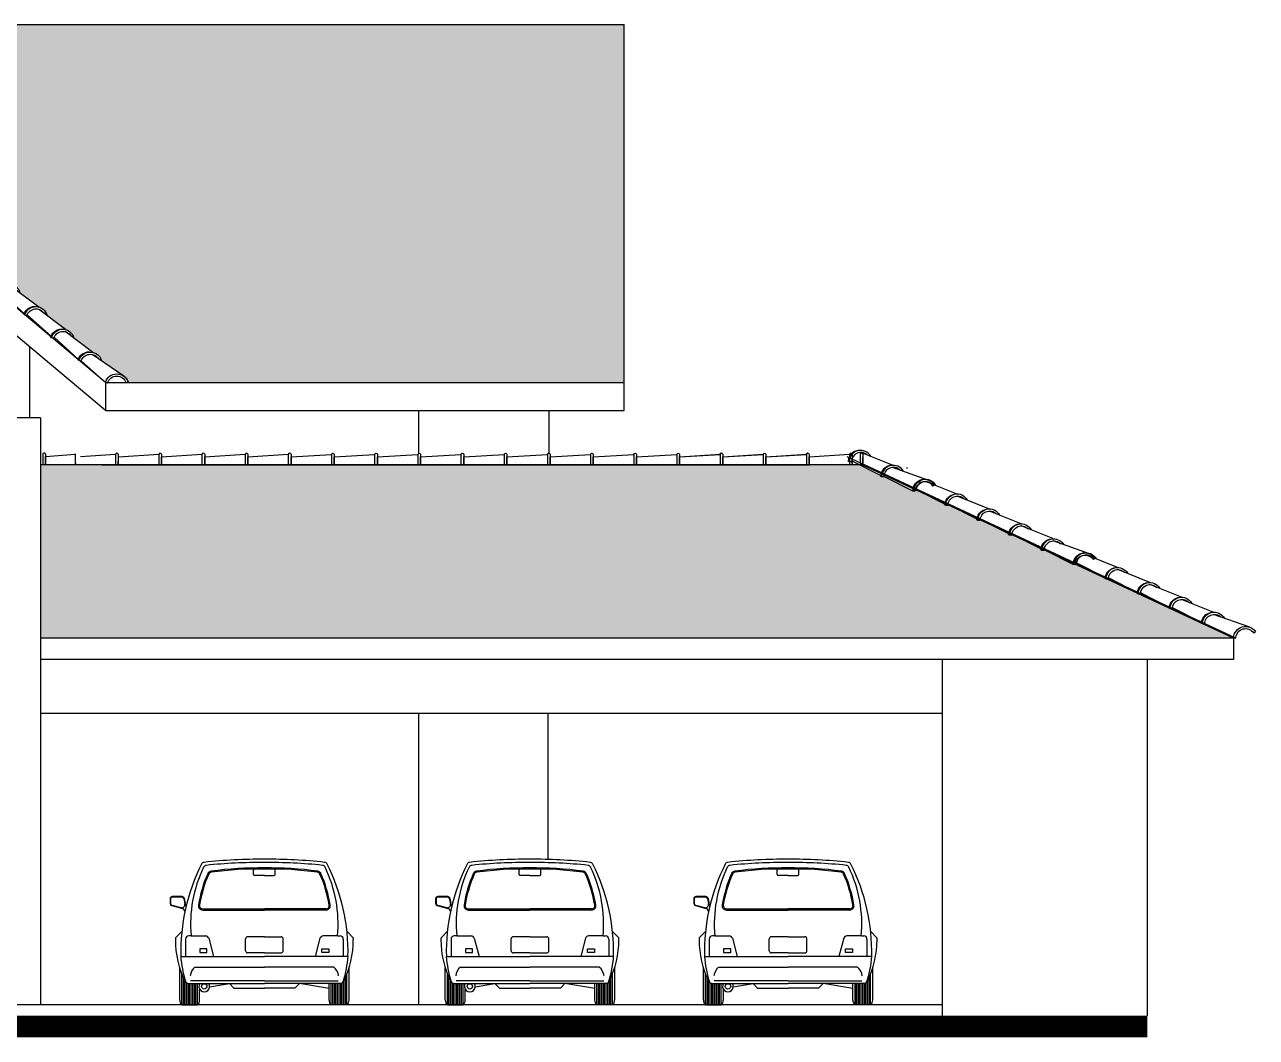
# Model space of a CAD drawing. Header units: millimetres. Extents: x 128 to 761, y 122 to 191.
# Drawn here: x 225.47 to 236.89, y 178.92 to 188.31 of the extents above; entities that cross this region are included whole.
import ezdxf

# ---------------------------------------------------------------- set-up
doc = ezdxf.new("R2010")
doc.units = ezdxf.units.MM
doc.layers.add('ALVENARIA', color=7, linetype='Continuous')
doc.layers.add('CAIXILHOS', color=7, linetype='Continuous')

# ---------------------------------------------------------------- blocks, each defined once
blk = doc.blocks.new('CUMEEIRA')
at = {"layer": 'ALVENARIA', "color": 4, "ltscale": 0.5}
for p, q in [((-0.142, 0.13), (-0.131, 0.113)), ((0, 0), (0.018, -0.008)), ((0.018, -0.008), (0.32, 0.002)), ((0.35, -0.003), (0.652, 0.007)), ((0.68, -0.003), (0.976, 0.007)), ((1.003, -0.003), (1.305, 0.007)), ((1.334, -0.003), (1.629, 0.007)), ((0.318, -0.003), (0.337, -0.011)), ((0.648, -0.003), (0.667, -0.011)), ((0.973, -0.003), (0.991, -0.011)), ((1.302, -0.003), (1.32, -0.011)), ((1.626, -0.003), (1.645, -0.011))]:
    blk.add_line(p, q, dxfattribs=at)
at = {"layer": 'ALVENARIA', "color": 3, "ltscale": 0.5}
for p, q in [((-0.076, 0.146), (0.28, 0.112)), ((0.292, 0.13), (0.607, 0.113)), ((0.616, 0.13), (0.931, 0.113)), ((0.94, 0.13), (1.26, 0.113)), ((1.269, 0.13), (1.584, 0.113)), ((0.337, -0.011), (0.348, -0.01)), ((0.667, -0.011), (0.678, -0.01)), ((0.991, -0.011), (1.003, -0.01)), ((1.32, -0.011), (1.331, -0.01)), ((1.645, -0.011), (1.656, -0.01))]:
    blk.add_line(p, q, dxfattribs=at)
at = {"layer": 'ALVENARIA', "color": 4, "ltscale": 0.5}
for centre, radius, start, end in [((-0.083, 0.036), 0.111, 336.6256, 121.8525), ((0.235, 0.033), 0.0907, 336.6256, 109.2265), ((0.568, 0.034), 0.088, 335.4621, 109.848), ((0.893, 0.034), 0.088, 335.4621, 109.848), ((1.222, 0.034), 0.088, 335.4621, 109.848), ((1.546, 0.034), 0.088, 335.4621, 109.848)]:
    blk.add_arc(centre, radius, start, end, dxfattribs=at)
at = {"layer": 'ALVENARIA', "color": 5, "ltscale": 0.5}
blk.add_arc((-0.083, 0.036), 0.0907, 336.6256, 121.8525, dxfattribs=at)
at = {"layer": 'ALVENARIA', "color": 3, "ltscale": 0.5}
for centre, radius, start, end in [((0.238, 0.034), 0.109, 335.7889, 125.8354), ((0.243, 0.029), 0.112, 339.9611, 74.5368), ((0.571, 0.035), 0.106, 334.5638, 127.6865), ((0.575, 0.029), 0.11, 339.5176, 72.6649), ((0.896, 0.035), 0.106, 334.5638, 127.6865), ((0.9, 0.029), 0.11, 339.5176, 72.6649), ((1.225, 0.035), 0.106, 334.5638, 127.6865), ((1.228, 0.029), 0.11, 339.5176, 72.6649), ((1.549, 0.035), 0.106, 334.5638, 127.6865), ((1.553, 0.029), 0.11, 339.5176, 72.6649)]:
    blk.add_arc(centre, radius, start, end, dxfattribs=at)
blk = doc.blocks.new('CARRINHO')
at = {"color": 7}
for p, q in [((70.398, 58.838), (70.398, 58.878)), ((70.498, 58.828), (70.408, 58.828)), ((70.498, 58.828), (70.588, 58.828)), ((70.598, 58.838), (70.598, 58.878)), ((69.624, 58.612), (69.624, 58.568)), ((69.629, 58.612), (69.629, 58.568)), ((69.639, 58.549), (69.749, 58.518)), ((69.64, 58.553), (69.724, 58.53)), ((69.737, 58.632), (69.644, 58.632)), ((69.737, 58.627), (69.644, 58.627)), ((69.751, 58.615), (69.761, 58.565)), ((69.756, 58.616), (69.771, 58.541)), ((69.749, 58.518), (69.761, 58.492)), ((69.927, 58.518), (70.498, 58.518)), ((69.927, 58.508), (70.498, 58.508)), ((71.069, 58.518), (70.498, 58.518)), ((71.069, 58.508), (70.498, 58.508)), ((69.732, 58.308), (69.674, 58.251)), ((69.767, 58.238), (69.767, 58.078)), ((69.819, 58.268), (69.797, 58.268)), ((69.819, 58.268), (69.863, 58.268)), ((69.863, 58.268), (69.953, 58.268)), ((69.982, 58.246), (70.026, 58.078)), ((70.323, 58.13), (70.323, 58.24)), ((70.498, 58.26), (70.343, 58.26)), ((70.498, 58.26), (70.653, 58.26)), ((70.673, 58.13), (70.673, 58.24)), ((71.013, 58.246), (70.969, 58.078)), ((71.133, 58.268), (71.042, 58.268)), ((71.177, 58.268), (71.133, 58.268)), ((71.177, 58.268), (71.199, 58.268)), ((71.229, 58.238), (71.229, 58.078)), ((71.264, 58.308), (71.321, 58.251)), ((69.9, 58.147), (69.9, 58.115)), ((69.966, 58.147), (69.9, 58.147)), ((69.9, 58.115), (69.966, 58.115)), ((69.966, 58.115), (69.966, 58.147)), ((70.498, 58.11), (70.343, 58.11)), ((70.498, 58.11), (70.653, 58.11)), ((71.03, 58.147), (71.095, 58.147)), ((71.03, 58.115), (71.03, 58.147)), ((71.095, 58.115), (71.03, 58.115)), ((71.095, 58.147), (71.095, 58.115)), ((69.723, 58.078), (70.498, 58.078)), ((69.855, 57.978), (70.498, 57.978)), ((71.273, 58.078), (70.498, 58.078)), ((71.141, 57.978), (70.498, 57.978)), ((69.713, 57.673), (69.713, 57.972)), ((69.733, 57.628), (69.733, 57.915)), ((69.747, 57.628), (69.747, 57.88)), ((71.248, 57.628), (71.248, 57.88)), ((71.263, 57.628), (71.263, 57.915)), ((71.283, 57.673), (71.283, 57.972)), ((69.762, 57.628), (69.762, 57.849)), ((69.776, 57.628), (69.776, 57.832)), ((69.791, 57.828), (70.498, 57.828)), ((69.791, 57.628), (69.791, 57.828)), ((69.805, 57.628), (69.805, 57.828)), ((70.498, 57.853), (69.814, 57.853)), ((69.82, 57.628), (69.82, 57.828)), ((69.834, 57.628), (69.834, 57.828)), ((69.849, 57.628), (69.849, 57.828)), ((69.863, 57.628), (69.863, 57.828)), ((69.878, 57.628), (69.878, 57.828)), ((69.898, 57.827), (69.898, 57.828)), ((69.898, 57.673), (69.898, 57.774)), ((69.99, 57.796), (70.174, 57.828)), ((70.174, 57.828), (70.215, 57.784)), ((70.215, 57.784), (70.498, 57.784)), ((70.498, 57.853), (71.181, 57.853)), ((71.204, 57.828), (70.498, 57.828)), ((70.781, 57.784), (70.498, 57.784)), ((70.822, 57.828), (70.781, 57.784)), ((71.098, 57.78), (70.822, 57.828)), ((71.098, 57.673), (71.098, 57.828)), ((71.118, 57.628), (71.118, 57.828)), ((71.132, 57.628), (71.132, 57.828)), ((71.147, 57.628), (71.147, 57.828)), ((71.161, 57.628), (71.161, 57.828)), ((71.176, 57.628), (71.176, 57.828)), ((71.19, 57.628), (71.19, 57.828)), ((71.205, 57.628), (71.205, 57.828)), ((71.219, 57.628), (71.219, 57.832)), ((71.234, 57.628), (71.234, 57.849)), ((69.733, 57.628), (69.878, 57.628)), ((71.263, 57.628), (71.118, 57.628))]:
    blk.add_line(p, q, dxfattribs=at)
blk.add_circle((69.941, 57.8), 0.025, dxfattribs=at)
for centre, radius, start, end in [((71.521, 58.123), 1.798, 153.2027, 181.4246), ((71.018, 58.379), 1.204, 154.0994, 185.2865), ((69.942, 58.92), 0.03, 96.34, 153.307), ((69.962, 58.892), 0.03, 96.1335, 154.0994), ((70.448, 54.369), 4.609, 89.3784, 96.34), ((70.448, 54.369), 4.579, 89.3784, 96.1335), ((70.455, 55.501), 3.397, 89.2743, 97.6236), ((70.548, 54.369), 4.609, 83.66, 90.6216), ((70.548, 54.369), 4.579, 83.8665, 90.6216), ((70.541, 55.501), 3.397, 82.3764, 90.7257), ((71.034, 58.892), 0.03, 25.9006, 83.8665), ((71.053, 58.92), 0.03, 26.693, 83.66), ((69.977, 58.379), 1.204, 354.7135, 25.9006), ((69.475, 58.123), 1.798, 358.5754, 26.7973), ((71.018, 58.379), 1.144, 155.9912, 171.1962), ((71.018, 58.379), 1.134, 155.9911, 171.1962), ((70.009, 58.828), 0.04, 97.6236, 155.9912), ((70.009, 58.828), 0.03, 97.6228, 155.9911), ((70.455, 55.5), 3.388, 89.2725, 97.6228), ((70.408, 58.878), 0.01, 90, 180), ((70.408, 58.838), 0.01, 180, 270), ((70.541, 55.5), 3.388, 82.3772, 90.7275), ((70.588, 58.878), 0.01, 0, 90), ((70.588, 58.838), 0.01, 270, 0), ((70.986, 58.828), 0.03, 24.0089, 82.3772), ((70.986, 58.828), 0.04, 24.0088, 82.3764), ((69.977, 58.379), 1.134, 8.8038, 24.0089), ((69.977, 58.379), 1.144, 8.8038, 24.0088), ((69.644, 58.612), 0.02, 90, 180), ((69.644, 58.568), 0.02, 180, 254.6167), ((69.644, 58.612), 0.015, 90, 180), ((69.644, 58.568), 0.015, 180, 254.6167), ((69.732, 58.559), 0.03, 254.6167, 11.2915), ((69.737, 58.612), 0.02, 11.2915, 90), ((69.737, 58.612), 0.015, 11.2915, 90), ((69.927, 58.548), 0.04, 171.1962, 270), ((69.927, 58.548), 0.03, 171.1962, 270), ((71.069, 58.548), 0.04, 270, 8.8038), ((71.069, 58.548), 0.03, 270, 8.8038), ((70.748, 58.153), 1.078, 174.7999, 175.7267), ((70.546, 58.233), 0.873, 179.9938, 206.4303), ((69.797, 58.238), 0.03, 90, 180), ((69.953, 58.238), 0.03, 14.6742, 90), ((70.343, 58.24), 0.02, 90, 180), ((70.653, 58.24), 0.02, 0, 90), ((71.042, 58.238), 0.03, 90, 165.3258), ((71.199, 58.238), 0.03, 0, 90), ((70.449, 58.233), 0.873, 333.5697, 0.0062), ((70.248, 58.153), 1.078, 4.2733, 5.2001), ((70.343, 58.13), 0.02, 180, 270), ((70.653, 58.13), 0.02, 270, 0), ((70.748, 58.153), 1.028, 184.1849, 197.1976), ((69.925, 57.887), 0.115, 127.7412, 175.0677), ((71.07, 57.887), 0.115, 4.9323, 52.2588), ((70.248, 58.153), 1.028, 342.8024, 355.8151), ((69.791, 57.858), 0.03, 206.4303, 270), ((69.795, 57.858), 0.03, 197.1976, 270), ((69.941, 57.8), 0.05, 146.6311, 33.3689), ((71.201, 57.858), 0.03, 270, 342.8024), ((71.204, 57.858), 0.03, 270, 333.5697), ((69.774, 57.673), 0.0606, 180, 227.925), ((69.837, 57.673), 0.0606, 312.075, 0), ((71.158, 57.673), 0.0606, 180, 227.925), ((71.222, 57.673), 0.0606, 312.075, 0)]:
    blk.add_arc(centre, radius, start, end, dxfattribs=at)
blk = doc.blocks.new('CUMEEIRA1')
at = {"layer": 'ALVENARIA', "color": 3, "ltscale": 0.5}
for p, q in [((0, 0.1), (0, 0)), ((0, 0), (0.4, 0)), ((0.025, 0.1), (0.025, 0)), ((0.399, 0.075), (0.025, 0.098)), ((0.4, 0), (0.399, 0.075)), ((0.4, 0.1), (0.4, 0)), ((0.4, 0), (0.8, 0)), ((0.425, 0.1), (0.425, 0)), ((0.799, 0.075), (0.425, 0.098)), ((0.8, 0), (0.799, 0.075)), ((0.8, 0.1), (0.8, 0)), ((0.8, 0), (1.2, 0)), ((0.825, 0.1), (0.825, 0)), ((1.199, 0.075), (0.825, 0.098)), ((1.2, 0), (1.199, 0.075)), ((1.2, 0.1), (1.2, 0)), ((1.2, 0), (1.6, 0)), ((1.225, 0.1), (1.225, 0)), ((1.599, 0.075), (1.225, 0.098)), ((1.6, 0), (1.599, 0.075)), ((1.6, 0.1), (1.6, 0)), ((1.6, 0), (2, 0)), ((1.625, 0.1), (1.625, 0)), ((1.999, 0.075), (1.625, 0.098)), ((2, 0), (1.999, 0.075)), ((2, 0.1), (2, 0)), ((2, 0), (2.4, 0)), ((2.025, 0.1), (2.025, 0)), ((2.399, 0.075), (2.025, 0.098)), ((2.4, 0), (2.399, 0.075))]:
    blk.add_line(p, q, dxfattribs=at)
for centre in [(0.012, 0.096), (0.412, 0.096), (0.812, 0.096), (1.212, 0.096), (1.612, 0.096), (2.012, 0.096)]:
    blk.add_arc(centre, 0.013, 355.9613, 160.6924, dxfattribs=at)

msp = doc.modelspace()

# ---------------------------------------------------------------- hatches: boundary and pattern name
at = {"layer": 'CAIXILHOS'}
h = msp.add_hatch(dxfattribs=at)
h.set_pattern_fill('TELHADO', scale=0.25, style=0)
h.set_pattern_definition([(0, (-58.64419, -24.0885), (0, 0.25), [0.05, -0.2]), (0, (-58.51919, -24.0385), (0, 0.25), [0.05, -0.2]), (0, (-58.51919, -24.0135), (0, 0.25), [0.05, -0.2]), (90, (-58.61919, -24.0885), (-0.25, 2e-17), [0.25]), (45, (-58.61919, -24.0885), (3e-17, 0.25), [0.07071068, -0.28284272]), (45, (-58.59419, -24.0885), (3e-17, 0.25), [0.03535535, -0.31819804]), (135, (-58.61919, -24.0885), (-0.25, 3e-17), [0.07071068, -0.28284272]), (135, (-58.39419, -24.0885), (-0.25, 3e-17), [0.03535535, -0.31819804]), (26.56505, (-58.56919, -24.0635), (0.25, 2e-10), [0.0559, -0.503117]), (153.43495, (-58.66919, -24.0635), (-0.25, 2e-10), [0.0559, -0.503117]), (26.56505, (-58.56919, -24.0385), (0.25, 2e-10), [0.0559, -0.503117]), (153.43495, (-58.66919, -24.0385), (-0.25, 2e-10), [0.0559, -0.503117])])
h.paths.add_polyline_path([(222.4972, 188.3061), (222.5678, 188.2531, -0.0418291), (222.5854, 188.2468, -0.2431071), (222.6515, 188.1721), (222.8446, 188.0391, -0.1956354), (222.8986, 187.9754), (222.8913, 187.973, -0.0757551), (222.9027, 187.9433), (223.0731, 187.8155, -0.0260569), (223.0839, 187.8116, -0.2583509), (223.1513, 187.7346), (223.3248, 187.6043, -0.0259992), (223.3356, 187.6004, -0.2582204), (223.403, 187.5234), (223.5735, 187.3956, -0.0260569), (223.5843, 187.3918, -0.2580367), (223.6517, 187.3149), (223.8252, 187.1847, -0.0418291), (223.8428, 187.1784, -0.2431071), (223.9089, 187.1037), (224.102, 186.9706, -0.1956354), (224.156, 186.907), (224.1487, 186.9046, -0.0757551), (224.1601, 186.8749), (224.3305, 186.747, -0.0260569), (224.3413, 186.7432, -0.2583509), (224.4088, 186.6662), (224.5823, 186.5358, -0.0259992), (224.593, 186.532, -0.2582204), (224.6605, 186.455), (224.8309, 186.3272, -0.0260569), (224.8417, 186.3233, -0.2580367), (224.9091, 186.2464), (225.0827, 186.1162, -0.0355894), (225.0977, 186.1111, -0.0331977), (225.1115, 186.1063, -0.2582204), (225.179, 186.0294), (225.2255, 185.9944), (225.3594, 185.9022, -0.0588678), (225.3809, 185.8875, -0.200684), (225.4276, 185.8207), (225.6011, 185.6903, -0.0259992), (225.6119, 185.6865, -0.2582204), (225.6793, 185.6095), (225.8497, 185.4817, -0.0260569), (225.8605, 185.4778, -0.2580367), (225.928, 185.401), (226.1015, 185.2708, -0.0418291), (226.1191, 185.2645, -0.2431071), (226.1852, 185.1898), (226.3783, 185.0567, -0.2025394), (226.4331, 184.9902), (231.0279, 184.9902), (231.0279, 188.3061)])
h = msp.add_hatch(dxfattribs=at)
h.set_pattern_fill('TELHADO', color=3, scale=0.25, style=0)
h.set_pattern_definition([(0, (-60.34293, -23.5885), (0, 0.25), [0.05, -0.2]), (0, (-60.21793, -23.5385), (0, 0.25), [0.05, -0.2]), (0, (-60.21793, -23.5135), (0, 0.25), [0.05, -0.2]), (90, (-60.31793, -23.5885), (-0.25, 2e-17), [0.25]), (45, (-60.31793, -23.5885), (3e-17, 0.25), [0.07071068, -0.28284272]), (45, (-60.29293, -23.5885), (3e-17, 0.25), [0.03535535, -0.31819804]), (135, (-60.31793, -23.5885), (-0.25, 3e-17), [0.07071068, -0.28284272]), (135, (-60.09293, -23.5885), (-0.25, 3e-17), [0.03535535, -0.31819804]), (26.56505, (-60.26793, -23.5635), (0.25, 2e-10), [0.0559, -0.503117]), (153.43495, (-60.36793, -23.5635), (-0.25, 2e-10), [0.0559, -0.503117]), (26.56505, (-60.26793, -23.5385), (0.25, 2e-10), [0.0559, -0.503117]), (153.43495, (-60.36793, -23.5385), (-0.25, 2e-10), [0.0559, -0.503117])])
h.paths.add_polyline_path([(234.3259, 183.721, 0.0293746), (234.3252, 183.7107), (234.3052, 183.7112), (234.2954, 183.717, -0.015837), (234.2962, 183.7239), (234.0281, 183.8598, 0.0292882), (234.0274, 183.8495), (234.0074, 183.8501), (233.9976, 183.8559, -0.0162206), (233.9984, 183.8629), (233.7339, 183.997, -0.0127508), (233.7346, 184.0015), (233.4366, 184.1404, 0.0722375), (233.4321, 184.1147), (233.4121, 184.1153), (233.4024, 184.121, -0.0153973), (233.4032, 184.1279), (233.2094, 184.2261), (225.6209, 184.2261), (225.6209, 182.6217), (236.6748, 182.6217), (236.459, 182.7311), (236.412, 182.753), (236.3852, 182.7537), (236.3754, 182.7595, -0.0153973), (236.3762, 182.7663), (236.2943, 182.8079), (236.1127, 182.8925), (236.0859, 182.8933), (236.0761, 182.899, -0.0162206), (236.0769, 182.9061), (236.0009, 182.9447), (235.8185, 183.0297), (235.7917, 183.0305), (235.7819, 183.0362, -0.015837), (235.7827, 183.0431), (235.7023, 183.0839), (235.5207, 183.1686), (235.4939, 183.1693), (235.4841, 183.1751, -0.0162206), (235.4849, 183.1822), (235.4089, 183.2207), (235.2266, 183.3057), (235.2085, 183.3063, 0.0120634), (235.2082, 183.3019), (235.1999, 183.3021, -0.0103718), (235.1997, 183.3065), (235.19, 183.3123, -0.0228331), (235.1912, 183.3222), (234.9014, 183.4574, 0.0531466), (234.8987, 183.4345), (234.8889, 183.4403, -0.0153973), (234.8897, 183.4471), (234.6201, 183.5838, 0.0292882), (234.6194, 183.5735), (234.5994, 183.5741), (234.5896, 183.5798, -0.0162206), (234.5904, 183.5869)])

# ---------------------------------------------------------------- linework, layer by layer
at = {"color": 2}
for p, q in [((226.2209, 184.9902), (222.2693, 188.3061)), ((226.2209, 184.7292), (222.2693, 188.045)), ((225.5209, 184.664), (225.5209, 185.3165)), ((226.2209, 184.9902), (226.2209, 184.7292)), ((225.9907, 184.2261), (225.6209, 184.2261)), ((226.191, 184.2261), (232.7407, 184.2261)), ((236.6947, 182.6211), (233.0947, 184.2998)), ((229.1209, 181.9217), (229.1209, 179.2217))]:
    msp.add_line(p, q, dxfattribs=at)
at = {"color": 7}
for p, q in [((222.7943, 188.3061), (231.0279, 188.3061)), ((231.0279, 184.7292), (231.0279, 188.3061)), ((226.2209, 184.9902), (231.0279, 184.9902)), ((226.2209, 184.7292), (231.0279, 184.7292)), ((229.1209, 184.7292), (229.1209, 184.3278)), ((233.9748, 181.9217), (225.6209, 181.9217)), ((233.9748, 179.2217), (215.3795, 179.2217))]:
    msp.add_line(p, q, dxfattribs=at)
at = {"color": 6}
for p, q in [((225.6209, 184.664), (225.3709, 184.664)), ((225.6209, 184.664), (225.6209, 179.2217)), ((233.234, 184.2261), (225.6209, 184.2261)), ((236.6748, 182.6217), (233.234, 184.2261)), ((236.6947, 182.6211), (233.254, 184.2256)), ((236.6748, 182.6217), (225.6209, 182.6217)), ((236.6748, 182.6217), (236.6748, 182.4217)), ((236.6748, 182.4217), (225.6209, 182.4217)), ((233.9748, 182.4217), (233.9748, 179.0217)), ((235.8748, 182.4217), (235.8748, 179.1217))]:
    msp.add_line(p, q, dxfattribs=at)
at = {"color": 8}
for p, q in [((230.3281, 184.7292), (230.3284, 184.3348)), ((230.3209, 181.9217), (230.3209, 180.5717))]:
    msp.add_line(p, q, dxfattribs=at)
at = {"color": 6, "const_width": 0.2}
msp.add_lwpolyline([(235.8748, 179.0217), (214.0298, 179.0217)], dxfattribs=at)
at = {"layer": 'ALVENARIA', "color": 3, "ltscale": 0.5}
for p, q in [((225.6402, 184.3277), (225.6402, 184.2277)), ((225.6652, 184.3277), (225.6652, 184.2277)), ((225.6662, 184.3027), (225.9402, 184.3261)), ((225.9402, 184.3277), (225.9402, 184.2277)), ((225.9907, 184.3042), (226.3157, 184.3246)), ((226.3157, 184.3261), (226.3157, 184.2261)), ((226.3407, 184.3261), (226.3407, 184.2261)), ((226.3417, 184.3011), (226.7157, 184.3246)), ((226.7157, 184.3261), (226.7157, 184.2261)), ((226.7407, 184.3261), (226.7407, 184.2261)), ((226.7417, 184.3011), (227.1157, 184.3246)), ((227.1157, 184.3261), (227.1157, 184.2261)), ((227.1407, 184.3261), (227.1407, 184.2261)), ((227.1417, 184.3011), (227.5157, 184.3246)), ((227.5157, 184.3261), (227.5157, 184.2261)), ((227.5407, 184.3261), (227.5407, 184.2261)), ((227.5417, 184.3011), (227.9157, 184.3246)), ((227.9157, 184.3261), (227.9157, 184.2261)), ((227.9407, 184.3261), (227.9407, 184.2261)), ((231.5417, 184.3011), (231.9157, 184.3246)), ((231.9157, 184.3261), (231.9157, 184.2261)), ((231.9407, 184.3261), (231.9407, 184.2261)), ((231.9417, 184.3011), (232.3157, 184.3246)), ((232.3417, 184.3011), (232.7157, 184.3246)), ((232.7157, 184.3261), (232.7157, 184.2261)), ((232.7407, 184.3261), (232.7407, 184.2261)), ((232.7417, 184.3011), (233.1157, 184.3246)), ((233.1157, 184.3261), (233.1157, 184.2261)), ((233.1407, 184.3261), (233.1407, 184.2261)), ((233.2133, 184.3256), (233.2133, 184.2256)), ((233.5123, 184.2239), (233.2192, 184.3416)), ((233.2383, 184.3256), (233.2383, 184.2256)), ((225.6652, 184.2277), (225.6662, 184.3027)), ((225.9568, 184.2286), (225.947, 184.2344)), ((226.3407, 184.2261), (225.9907, 184.2261)), ((226.3407, 184.2261), (226.3417, 184.3011)), ((226.7407, 184.2261), (226.3407, 184.2261)), ((226.7407, 184.2261), (226.7417, 184.3011)), ((227.1407, 184.2261), (226.7407, 184.2261)), ((227.1407, 184.2261), (227.1417, 184.3011)), ((227.5407, 184.2261), (227.1407, 184.2261)), ((227.5407, 184.2261), (227.5417, 184.3011)), ((227.9407, 184.2261), (227.5407, 184.2261)), ((231.5407, 184.2261), (231.5417, 184.3011)), ((231.9407, 184.2261), (231.5407, 184.2261)), ((231.9407, 184.2261), (231.9417, 184.3011)), ((232.3407, 184.2261), (231.9407, 184.2261)), ((232.7407, 184.2261), (232.3407, 184.2261)), ((232.7407, 184.2261), (232.7417, 184.3011)), ((233.1407, 184.2261), (232.7407, 184.2261)), ((233.1129, 184.2548), (233.1031, 184.2606)), ((233.1407, 184.2261), (233.1417, 184.3011)), ((233.2383, 184.2256), (233.2393, 184.3006)), ((233.8519, 184.0827), (233.5148, 184.2025)), ((233.4121, 184.1153), (233.4024, 184.121)), ((233.6543, 184.1943), (233.6445, 184.2001))]:
    msp.add_line(p, q, dxfattribs=at)
at = {"layer": 'ALVENARIA', "color": 4, "ltscale": 0.5}
for p, q in [((225.9768, 184.228), (225.9568, 184.2286)), ((233.1329, 184.2543), (233.1129, 184.2548)), ((233.4032, 184.1279), (233.1338, 184.2644)), ((233.4321, 184.1147), (233.4121, 184.1153)), ((233.7017, 183.9832), (233.4324, 184.1197)), ((233.7217, 183.9827), (233.7017, 183.9832)), ((233.9052, 184.0406), (233.8884, 184.0297))]:
    msp.add_line(p, q, dxfattribs=at)
at = {"layer": 'ALVENARIA', "color": 3, "ltscale": 0.5}
for centre, radius, start, end in [((225.6529, 184.3234), 0.013, 19.30759, 184.03869), ((226.3284, 184.3218), 0.013, 19.30759, 184.03869), ((226.7284, 184.3218), 0.013, 19.30759, 184.03869), ((227.1284, 184.3218), 0.013, 19.30759, 184.03869), ((227.5284, 184.3218), 0.013, 19.30759, 184.03869), ((227.9284, 184.3218), 0.013, 19.30759, 184.03869), ((231.9284, 184.3218), 0.013, 19.30759, 184.03869), ((232.7284, 184.3218), 0.013, 19.30759, 184.03869), ((233.2128, 184.2519), 0.11, 82.33507, 175.48239), ((233.2186, 184.2556), 0.1057, 27.31349, 180.43617), ((233.1284, 184.3218), 0.013, 19.30759, 184.03869), ((233.226, 184.3213), 0.013, 19.30759, 184.03869), ((233.5139, 184.1114), 0.1119, 80.46324, 175.03893), ((233.5207, 184.1138), 0.1086, 29.16459, 179.21106)]:
    msp.add_arc(centre, radius, start, end, dxfattribs=at)
at = {"layer": 'ALVENARIA', "color": 4, "ltscale": 0.5}
for centre, radius, start, end in [((233.2209, 184.2535), 0.088, 45.15202, 179.53789), ((233.5228, 184.1121), 0.0907, 45.77351, 178.37442), ((233.8124, 183.9801), 0.1107, 33.14752, 178.37442)]:
    msp.add_arc(centre, radius, start, end, dxfattribs=at)
at = {"layer": 'ALVENARIA', "color": 5, "ltscale": 0.5}
msp.add_arc((233.8124, 183.9801), 0.0907, 33.14752, 178.37442, dxfattribs=at)
at = {"layer": 'CAIXILHOS', "color": 2}
msp.add_line((232.7407, 184.2261), (225.9907, 184.2261), dxfattribs=at)

# ---------------------------------------------------------------- block references
at = {"color": 7, "xscale": -1, "rotation": 320.000000000001}
msp.add_blockref('CUMEEIRA', (226.2401, 184.9845), dxfattribs=at)
at = {"color": 8}
for p in [(157.196, 121.5938), (159.6566, 121.5938), (162.0484, 121.5938)]:
    msp.add_blockref('CARRINHO', p, dxfattribs=at)
at = {"layer": 'CAIXILHOS', "color": 3, "extrusion": (0, 0, -1), "zscale": -1}
for p in [(-230.3407, 184.2261), (-232.7407, 184.2261)]:
    msp.add_blockref('CUMEEIRA1', p, dxfattribs=at)
at = {"layer": 'CAIXILHOS', "color": 3, "extrusion": (0, 0, -1), "zscale": -1, "rotation": 24.99999999999919}
for p in [(-235.2082, 183.3019), (-236.6947, 182.6211)]:
    msp.add_blockref('CUMEEIRA', p, dxfattribs=at)

doc.saveas('drawing.dxf')
